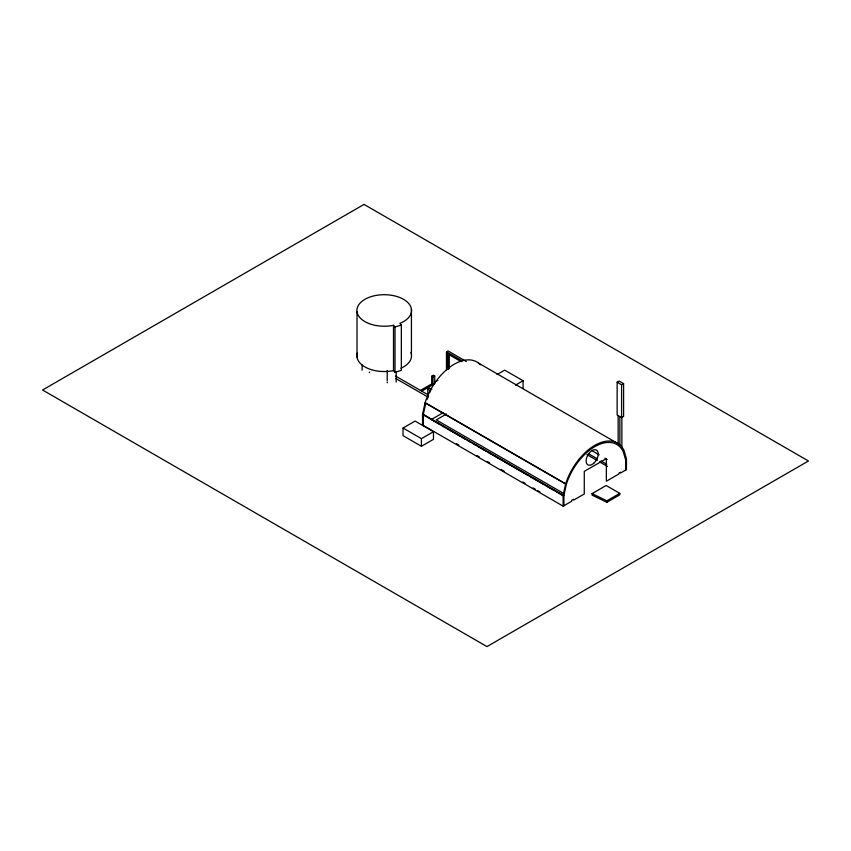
<?xml version="1.0" encoding="UTF-8"?>
<svg xmlns="http://www.w3.org/2000/svg" width="851" height="851" viewBox="0 0 851 851"><rect width="100%" height="100%" fill="white"/><g stroke="black" fill="none" stroke-linecap="round" stroke-linejoin="round"><path stroke-width="1.28" d="M625.623 470.092L625.645 459.817L623.155 451.402A44.114 25.466 -60 0 0 594.764 446.69A44.114 25.466 -60 0 0 566.372 484.187L563.883 495.484L563.905 505.739M563.16 506.164L563.085 495.633L565.607 484.017A45.252 26.126 -60 0 1 594.785 445.371A45.252 26.126 -60 0 1 623.974 450.317L626.496 459.029L626.421 469.635L620.517 473.039L620.517 472.22L618.985 473.103L618.985 473.933L606.359 481.219L606.359 458.625L584.275 471.369L584.275 493.974L573.702 500.069L573.702 499.25L571.606 500.462L571.606 501.282L563.16 506.164L422.596 425.011L422.532 414.48L425.053 402.863A45.252 26.126 -60 0 1 451.168 366.153A45.252 26.126 -60 0 1 480.379 364.781M422.596 425.011L423.341 424.585L423.319 414.331L425.808 403.034L565.224 483.528M446.467 370.164L446.467 351.814L448.009 350.931L466.348 361.515M420.437 390.418L431.702 383.907L431.702 376.227L433.457 375.217L434.733 375.951L434.733 383.641L421.724 391.152M431.702 376.227L432.978 376.961L434.733 375.951M434.542 382.269L437.797 380.397M427.766 389.258L429.766 388.109L431.819 389.29L429.819 390.449L427.766 389.258L427.766 396.949L395.906 378.557M403.034 428.032L415.075 421.075L433.467 431.691L433.467 439.329L421.426 446.275L403.034 435.659L403.034 428.032L421.426 438.648L433.467 431.691M497.037 374.546L504.696 370.132L523.088 380.748L523.088 388.375M443.307 412.607L431.372 419.5L439.414 424.138M446.456 414.022L436.265 419.894L563.394 493.293M515.429 385.163L523.088 380.748M617.135 382.237L619.134 381.078L623.592 383.652L623.592 416.426L621.592 417.575L617.135 415.001L617.135 382.237L621.592 384.812L623.592 383.652M592.062 493.633L606.146 485.495L619.773 493.367L619.773 494.846L606.912 502.271L592.062 495.112L592.062 493.633L606.912 500.792L619.773 493.367M401.342 325.071L399.842 323.401A27.306 15.765 0 0 0 397.928 296.829A27.306 15.765 0 0 0 357.026 309.062A27.306 15.765 0 0 0 393.513 325.295L395.013 326.965L401.342 325.071L401.342 370.376L395.013 372.27L393.513 370.6A27.306 15.765 0 0 1 357.335 353.005M478.507 363.079L619.06 444.233M446.467 351.814L462.306 360.952M446.467 353.176L461.253 361.707M592.296 450.849L599.189 454.838M604.933 458.157L607.231 459.476M588.339 453.636L597.53 458.944M600.976 460.934L606.731 464.252M586.913 454.594L597.221 460.54M599.519 461.859L607.529 466.486M431.702 383.907L432.978 384.652L432.978 376.961M395.609 376.078L428.617 395.13M425.053 402.863L565.607 484.017M423.319 414.331L563.883 495.484M441.712 425.468L444.02 426.798M446.318 428.127L460.104 436.084M462.401 437.414L465.859 439.403M468.156 440.733L470.454 442.063M472.752 443.392L476.198 445.381M478.496 446.701L486.549 451.349M488.846 452.679L527.928 475.241M530.226 476.571L544.012 484.527M546.31 485.857L554.363 490.506M556.66 491.835L563.553 495.814M422.532 414.48L563.085 495.633M456.476 443.711L458.763 445.03M477.049 455.593L479.336 456.913M487.336 461.529L489.623 462.848M501.048 469.444L504.473 471.422M522.759 481.985L525.046 483.304M533.045 487.921L535.332 489.24M537.619 490.559L539.906 491.878M621.868 416.745L621.868 448.296M621.592 384.812L621.592 417.575M619.868 416.586L619.868 445.509M618.145 415.586L618.145 443.201M606.912 500.792L606.912 502.271M449.285 354.335L449.285 368.738M448.009 353.601L448.009 369.313M447.754 353.92L447.754 369.589M429.819 390.449L429.819 392.736M421.426 438.648L421.426 446.275M411.437 309.126L411.437 354.431M396.183 371.621L396.183 382.067M395.013 326.965L395.013 372.27M393.513 325.295L393.513 370.6M387.205 370.313L387.205 380.759M362.122 364.941L362.122 370.164M357.016 311.817L357.016 357.122M427.021 399.598A44.114 25.466 -60 0 1 428.436 396.14M410.895 352.388A27.306 15.765 0 0 1 400.991 368.217M369.674 372.047A3.84 2.213 0 0 1 369.291 372.578M387.354 382.737A4.489 2.596 0 0 1 387.205 382.067M364.037 204.41L42.55 390.013L486.963 646.59L808.45 460.987L364.037 204.41M593.732 463.306A8.553 4.936 -60 0 0 596.445 450.062A8.553 4.936 -60 0 0 586.328 459.029A8.553 4.936 -60 0 0 593.732 463.306"/></g></svg>
